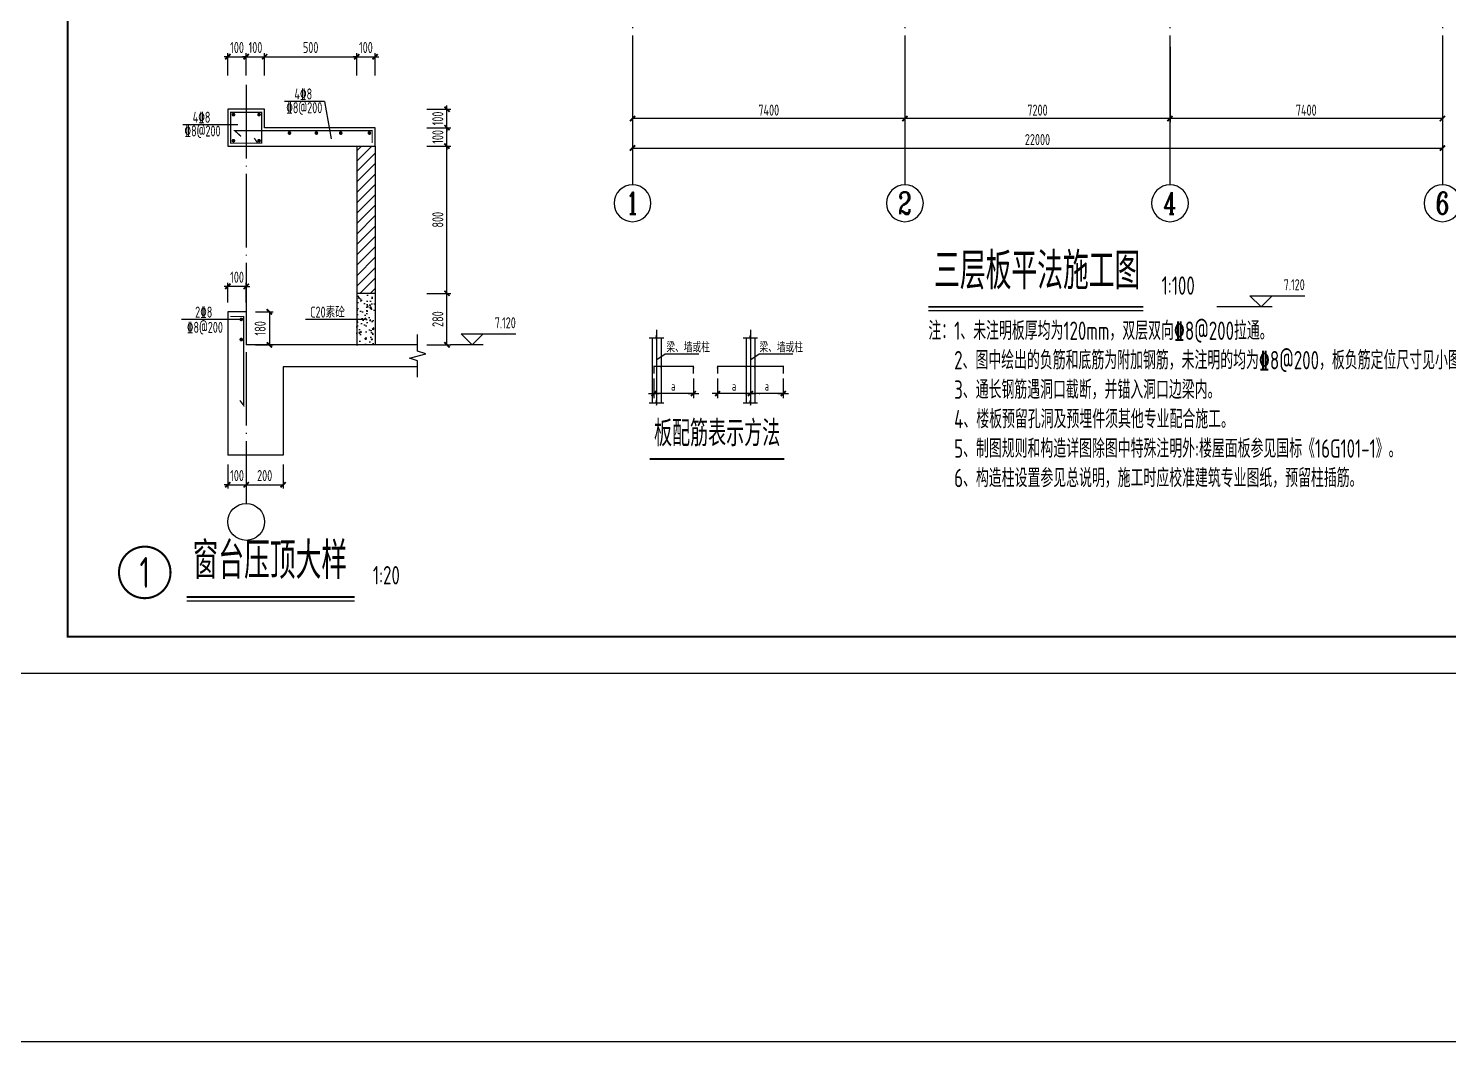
# Model space of a CAD drawing. Extents: x 9732137 to 18866768, y -962146 to 246094.
# Drawn here: x 9778489 to 9817066, y -371251 to -343185 of the extents above; entities that cross this region are included whole.
import ezdxf
from ezdxf.enums import TextEntityAlignment as Align

# ---------------------------------------------------------------- set-up
doc = ezdxf.new("R2010")
doc.units = 0
doc.header["$LTSCALE"] = 1000
doc.linetypes.add('DOTE', pattern=[2.42, 2, -0.2, 0.02, -0.2])
doc.layers.get('0').update_dxf_attribs({"linetype": 'CONTINUOUS'})
doc.layers.get('Defpoints').update_dxf_attribs({"linetype": 'CONTINUOUS'})
for name, color, linetype in [('AXIS', 1, 'DOTE'), ('AXIS_DIM', 3, 'CONTINUOUS'), ('AXIS_NUM', 7, 'CONTINUOUS'), ('BORDER', 7, 'CONTINUOUS'), ('DIM', 3, 'CONTINUOUS'), ('DIM_IDEN', 116, 'CONTINUOUS'), ('HATCH', 254, 'CONTINUOUS'), ('NUM', 7, 'CONTINUOUS'), ('TEXT', 7, 'CONTINUOUS'), ('THIN', 7, 'CONTINUOUS')]:
    doc.layers.add(name, color=color, linetype=linetype)
doc.layers.add('rein', color=6, linetype='ByLayer', lineweight=18)
doc.styles.add('TSSD_Axis', font='Complex.shx', dxfattribs={"width": 0.7, "bigfont": 'hztxt.shx'})
doc.styles.add('TSSD_Dimension', font='Tssdeng.shx', dxfattribs={"width": 0.7, "bigfont": 'hztxt.shx'})
doc.styles.add('TSSD_Label', font='Tssdeng.shx', dxfattribs={"width": 0.7, "bigfont": 'hztxt.shx'})
doc.styles.add('TSSD_Norm', font='Tssdeng.shx', dxfattribs={"width": 0.7, "bigfont": 'hztxt.shx'})
doc.styles.add('TSSD_Num', font='Tssdeng.shx', dxfattribs={"width": 0.7, "bigfont": 'hztxt.shx'})
doc.styles.add('TSSD_Rein', font='Tssdeng.shx', dxfattribs={"width": 0.7, "bigfont": 'hztxt.shx'})
doc.dimstyles.new('TSSD_100_100$0', dxfattribs={"dimtxt": 300, "dimasz": 100, "dimexe": 100, "dimexo": 250, "dimgap": 80, "dimtad": 1, "dimdec": 0, "dimzin": 0, "dimdsep": 46, "dimtxsty": 'TSSD_Dimension', "dimblk1": 'ARCHTICK', "dimblk2": 'ARCHTICK', "dimsah": 1, "dimcen": 0, "dimclrd": 3, "dimclre": 256, "dimclrt": 7, "dimadec": 1, "dimazin": 0, "dimtfac": 1, "dimtdec": 0, "dimtix": 1, "dimtmove": 2, "dimatfit": 3, "dimldrblk": 'ARCHTICK', "dimfxl": 1, "dimtolj": 1, "dimtzin": 0, "dimarcsym": 0})
doc.dimstyles.new('TSSD_20_100', dxfattribs={"dimtxt": 300, "dimasz": 100, "dimexe": 100, "dimexo": 250, "dimgap": 100, "dimtad": 1, "dimdec": 0, "dimlfac": 0.2, "dimzin": 0, "dimdsep": 46, "dimtxsty": 'TSSD_Dimension', "dimblk": 'ARCHTICK', "dimcen": 0, "dimclrt": 7, "dimadec": 0, "dimazin": 0, "dimtfac": 1, "dimtdec": 0, "dimtix": 1, "dimtmove": 2, "dimatfit": 3, "dimldrblk": 'ARCHTICK', "dimfxl": 1, "dimtolj": 1, "dimtzin": 0, "dimarcsym": 0})

# ---------------------------------------------------------------- blocks, each defined once
blk = doc.blocks.new('ts_axno')
at = {"color": 0, "linetype": 'ByBlock', "lineweight": -2}
blk.add_circle((0, 0), 0.5, dxfattribs=at)
at = {"color": 0, "linetype": 'ByBlock', "lineweight": -2, "style": 'TSSD_Axis', "width": 0.7}
blk.add_attdef('A', text='', height=0.6, dxfattribs=at).set_placement((0, 0), align=Align.MIDDLE_CENTER)
blk = doc.blocks.new('_ArchTick')
at = {"color": 0, "linetype": 'ByBlock', "const_width": 0.5}
blk.add_lwpolyline([(-0.71, -0.71), (0.71, 0.71)], dxfattribs=at)
blk = doc.blocks.new('*D72')
at = {"layer": 'AXIS_DIM', "lineweight": -2}
for p, q in [((9809499, -343685), (9809499, -345735)), ((9816899, -343685), (9816899, -345735))]:
    blk.add_line(p, q, dxfattribs=at)
at = {"layer": 'AXIS_DIM', "color": 3, "lineweight": -2}
blk.add_line((9816899, -345635), (9809499, -345635), dxfattribs=at)
at = {"layer": 'Defpoints', "color": 0}
for p in [(9809499, -343435), (9816899, -343435), (9809499, -345635)]:
    blk.add_point(p, dxfattribs=at)
at = {"layer": 'AXIS_DIM', "color": 3, "lineweight": -2, "xscale": 100, "yscale": 100, "zscale": 100, "rotation": 180}
blk.add_blockref('_ArchTick', (9809499, -345635), dxfattribs=at)
at = {"layer": 'AXIS_DIM', "color": 3, "lineweight": -2, "xscale": 100, "yscale": 100, "zscale": 100}
blk.add_blockref('_ArchTick', (9816899, -345635), dxfattribs=at)
at = {"layer": 'AXIS_DIM', "color": 7, "insert": (9813199, -345405), "char_height": 300, "attachment_point": 5, "style": 'TSSD_Dimension'}
blk.add_mtext('\\A1;7400', dxfattribs=at)
blk = doc.blocks.new('*D73')
at = {"layer": 'AXIS_DIM', "lineweight": -2}
for p, q in [((9802299, -343685), (9802299, -345735)), ((9809499, -343685), (9809499, -345735))]:
    blk.add_line(p, q, dxfattribs=at)
at = {"layer": 'AXIS_DIM', "color": 3, "lineweight": -2}
blk.add_line((9809499, -345635), (9802299, -345635), dxfattribs=at)
at = {"layer": 'Defpoints', "color": 0}
for p in [(9802299, -343435), (9809499, -343435), (9802299, -345635)]:
    blk.add_point(p, dxfattribs=at)
at = {"layer": 'AXIS_DIM', "color": 3, "lineweight": -2, "xscale": 100, "yscale": 100, "zscale": 100, "rotation": 180}
blk.add_blockref('_ArchTick', (9802299, -345635), dxfattribs=at)
at = {"layer": 'AXIS_DIM', "color": 3, "lineweight": -2, "xscale": 100, "yscale": 100, "zscale": 100}
blk.add_blockref('_ArchTick', (9809499, -345635), dxfattribs=at)
at = {"layer": 'AXIS_DIM', "color": 7, "insert": (9805899, -345405), "char_height": 300, "attachment_point": 5, "style": 'TSSD_Dimension'}
blk.add_mtext('\\A1;7200', dxfattribs=at)
blk = doc.blocks.new('*D74')
at = {"layer": 'AXIS_DIM', "lineweight": -2}
for p, q in [((9794899, -343685), (9794899, -345735)), ((9802299, -343685), (9802299, -345735))]:
    blk.add_line(p, q, dxfattribs=at)
at = {"layer": 'AXIS_DIM', "color": 3, "lineweight": -2}
blk.add_line((9802299, -345635), (9794899, -345635), dxfattribs=at)
at = {"layer": 'Defpoints', "color": 0}
for p in [(9794899, -343435), (9802299, -343435), (9794899, -345635)]:
    blk.add_point(p, dxfattribs=at)
at = {"layer": 'AXIS_DIM', "color": 3, "lineweight": -2, "xscale": 100, "yscale": 100, "zscale": 100, "rotation": 180}
blk.add_blockref('_ArchTick', (9794899, -345635), dxfattribs=at)
at = {"layer": 'AXIS_DIM', "color": 3, "lineweight": -2, "xscale": 100, "yscale": 100, "zscale": 100}
blk.add_blockref('_ArchTick', (9802299, -345635), dxfattribs=at)
at = {"layer": 'AXIS_DIM', "color": 7, "insert": (9798599, -345405), "char_height": 300, "attachment_point": 5, "style": 'TSSD_Dimension'}
blk.add_mtext('\\A1;7400', dxfattribs=at)
blk = doc.blocks.new('*D75')
at = {"layer": 'AXIS_DIM', "lineweight": -2}
for p, q in [((9794899, -343685), (9794899, -346535)), ((9816899, -343685), (9816899, -346535))]:
    blk.add_line(p, q, dxfattribs=at)
at = {"layer": 'AXIS_DIM', "color": 3, "lineweight": -2}
blk.add_line((9794899, -346435), (9816899, -346435), dxfattribs=at)
at = {"layer": 'Defpoints', "color": 0}
for p in [(9794899, -343435), (9816899, -343435), (9816899, -346435)]:
    blk.add_point(p, dxfattribs=at)
at = {"layer": 'AXIS_DIM', "color": 3, "lineweight": -2, "xscale": 100, "yscale": 100, "zscale": 100, "rotation": 180}
blk.add_blockref('_ArchTick', (9794899, -346435), dxfattribs=at)
at = {"layer": 'AXIS_DIM', "color": 3, "lineweight": -2, "xscale": 100, "yscale": 100, "zscale": 100}
blk.add_blockref('_ArchTick', (9816899, -346435), dxfattribs=at)
at = {"layer": 'AXIS_DIM', "color": 7, "insert": (9805899, -346205), "char_height": 300, "attachment_point": 5, "style": 'TSSD_Dimension'}
blk.add_mtext('\\A1;22000', dxfattribs=at)
blk = doc.blocks.new('_DIMX')
blk.add_line((-150, 0), (150, 0))
at = {"const_width": 50}
blk.add_lwpolyline([(-70, -70), (70, 70)], dxfattribs=at)
blk = doc.blocks.new('ts_idx1')
at = {"color": 0, "linetype": 'ByBlock', "lineweight": -2, "const_width": 0.04}
blk.add_lwpolyline([(-0.5, 0, 1), (0.5, 0, 1)], format="xyb", close=True, dxfattribs=at)
at = {"color": 0, "linetype": 'ByBlock', "lineweight": -2, "style": 'TSSD_Num', "width": 0.7}
blk.add_attdef('A', text='', height=0.6, dxfattribs=at).set_placement((0, 0), align=Align.MIDDLE_CENTER)
blk = doc.blocks.new('*D546')
at = {"layer": 'Defpoints', "color": 0}
for p in [(9789061, -350382), (9789859, -350382), (9789061, -351782)]:
    blk.add_point(p, dxfattribs=at)
at = {"layer": 'DIM', "color": 0, "lineweight": -2}
for p, q in [((9789311, -350382), (9789959, -350382)), ((9789859, -351782), (9789859, -350382)), ((9789311, -351782), (9789959, -351782))]:
    blk.add_line(p, q, dxfattribs=at)
at = {"layer": 'DIM', "color": 0, "lineweight": -2, "xscale": 100, "yscale": 100, "zscale": 100}
for p, rotation in [((9789859, -350382), 90), ((9789859, -351782), 270)]:
    blk.add_blockref('_ArchTick', p, dxfattribs=dict(at, rotation=rotation))
at = {"layer": 'DIM', "color": 7, "insert": (9789609, -351082), "char_height": 300, "attachment_point": 5, "rotation": 90, "style": 'TSSD_Dimension'}
blk.add_mtext('\\A1;280', dxfattribs=at)
blk = doc.blocks.new('*D536')
at = {"layer": 'Defpoints', "color": 0}
for p in [(9789061, -346382), (9789859, -346382), (9789061, -350382)]:
    blk.add_point(p, dxfattribs=at)
at = {"layer": 'DIM', "color": 0, "lineweight": -2}
for p, q in [((9789311, -346382), (9789959, -346382)), ((9789859, -350382), (9789859, -346382)), ((9789311, -350382), (9789959, -350382))]:
    blk.add_line(p, q, dxfattribs=at)
at = {"layer": 'DIM', "color": 0, "lineweight": -2, "xscale": 100, "yscale": 100, "zscale": 100}
for p, rotation in [((9789859, -346382), 90), ((9789859, -350382), 270)]:
    blk.add_blockref('_ArchTick', p, dxfattribs=dict(at, rotation=rotation))
at = {"layer": 'DIM', "color": 7, "insert": (9789609, -348382), "char_height": 300, "attachment_point": 5, "rotation": 90, "style": 'TSSD_Dimension'}
blk.add_mtext('\\A1;800', dxfattribs=at)
blk = doc.blocks.new('*D537')
at = {"layer": 'Defpoints', "color": 0}
for p in [(9789061, -345882), (9789859, -345882), (9789061, -346382)]:
    blk.add_point(p, dxfattribs=at)
at = {"layer": 'DIM', "color": 0, "lineweight": -2}
for p, q in [((9789311, -345882), (9789959, -345882)), ((9789859, -345882), (9789859, -345782)), ((9789859, -346382), (9789859, -345882)), ((9789311, -346382), (9789959, -346382)), ((9789859, -346382), (9789859, -346482))]:
    blk.add_line(p, q, dxfattribs=at)
at = {"layer": 'DIM', "color": 0, "lineweight": -2, "xscale": 100, "yscale": 100, "zscale": 100}
for p, rotation in [((9789859, -345882), 270), ((9789859, -346382), 90)]:
    blk.add_blockref('_ArchTick', p, dxfattribs=dict(at, rotation=rotation))
at = {"layer": 'DIM', "color": 7, "insert": (9789609, -346132), "char_height": 300, "attachment_point": 5, "rotation": 90, "style": 'TSSD_Dimension'}
blk.add_mtext('\\A1;100', dxfattribs=at)
blk = doc.blocks.new('*D538')
at = {"layer": 'Defpoints', "color": 0}
for p in [(9789061, -345382), (9789859, -345382), (9789061, -345882)]:
    blk.add_point(p, dxfattribs=at)
at = {"layer": 'DIM', "color": 0, "lineweight": -2}
for p, q in [((9789311, -345382), (9789959, -345382)), ((9789859, -345382), (9789859, -345282)), ((9789859, -345882), (9789859, -345382)), ((9789311, -345882), (9789959, -345882)), ((9789859, -345882), (9789859, -345982))]:
    blk.add_line(p, q, dxfattribs=at)
at = {"layer": 'DIM', "color": 0, "lineweight": -2, "xscale": 100, "yscale": 100, "zscale": 100}
for p, rotation in [((9789859, -345382), 270), ((9789859, -345882), 90)]:
    blk.add_blockref('_ArchTick', p, dxfattribs=dict(at, rotation=rotation))
at = {"layer": 'DIM', "color": 7, "insert": (9789609, -345632), "char_height": 300, "attachment_point": 5, "rotation": 90, "style": 'TSSD_Dimension'}
blk.add_mtext('\\A1;100', dxfattribs=at)
blk = doc.blocks.new('*D539')
at = {"layer": 'Defpoints', "color": 0}
for p in [(9784406, -350882), (9784406, -351782), (9785034, -351782)]:
    blk.add_point(p, dxfattribs=at)
at = {"layer": 'DIM', "color": 0, "lineweight": -2}
for p, q in [((9784656, -350882), (9785134, -350882)), ((9785034, -350882), (9785034, -351782)), ((9784656, -351782), (9785134, -351782))]:
    blk.add_line(p, q, dxfattribs=at)
at = {"layer": 'DIM', "color": 0, "lineweight": -2, "xscale": 100, "yscale": 100, "zscale": 100}
for p, rotation in [((9785034, -350882), 90), ((9785034, -351782), 270)]:
    blk.add_blockref('_ArchTick', p, dxfattribs=dict(at, rotation=rotation))
at = {"layer": 'DIM', "color": 7, "insert": (9784784, -351332), "char_height": 300, "attachment_point": 5, "rotation": 90, "style": 'TSSD_Dimension'}
blk.add_mtext('\\A1;180', dxfattribs=at)
blk = doc.blocks.new('*D540')
at = {"layer": 'Defpoints', "color": 0}
for p in [(9783906, -350193), (9783906, -350882), (9784406, -350882)]:
    blk.add_point(p, dxfattribs=at)
at = {"layer": 'DIM', "color": 0, "lineweight": -2}
for p, q in [((9783906, -350193), (9783806, -350193)), ((9783906, -350632), (9783906, -350093)), ((9784406, -350193), (9783906, -350193)), ((9784406, -350632), (9784406, -350093)), ((9784406, -350193), (9784506, -350193))]:
    blk.add_line(p, q, dxfattribs=at)
at = {"layer": 'DIM', "color": 0, "lineweight": -2, "xscale": 100, "yscale": 100, "zscale": 100}
blk.add_blockref('_ArchTick', (9783906, -350193), dxfattribs=at)
at = {"layer": 'DIM', "color": 0, "lineweight": -2, "xscale": 100, "yscale": 100, "zscale": 100, "rotation": 180}
blk.add_blockref('_ArchTick', (9784406, -350193), dxfattribs=at)
at = {"layer": 'DIM', "color": 7, "insert": (9784156, -349943), "char_height": 300, "attachment_point": 5, "style": 'TSSD_Dimension'}
blk.add_mtext('\\A1;100', dxfattribs=at)
blk = doc.blocks.new('*D541')
at = {"layer": 'Defpoints', "color": 0}
for p in [(9783906, -354782), (9784406, -354782), (9784406, -355582)]:
    blk.add_point(p, dxfattribs=at)
at = {"layer": 'DIM', "color": 0, "lineweight": -2}
for p, q in [((9783906, -355032), (9783906, -355682)), ((9784406, -355032), (9784406, -355682)), ((9783906, -355582), (9783806, -355582)), ((9783906, -355582), (9784406, -355582)), ((9784406, -355582), (9784506, -355582))]:
    blk.add_line(p, q, dxfattribs=at)
at = {"layer": 'DIM', "color": 0, "lineweight": -2, "xscale": 100, "yscale": 100, "zscale": 100}
blk.add_blockref('_ArchTick', (9783906, -355582), dxfattribs=at)
at = {"layer": 'DIM', "color": 0, "lineweight": -2, "xscale": 100, "yscale": 100, "zscale": 100, "rotation": 180}
blk.add_blockref('_ArchTick', (9784406, -355582), dxfattribs=at)
at = {"layer": 'DIM', "color": 7, "insert": (9784156, -355332), "char_height": 300, "attachment_point": 5, "style": 'TSSD_Dimension'}
blk.add_mtext('\\A1;100', dxfattribs=at)
blk = doc.blocks.new('*D542')
at = {"layer": 'Defpoints', "color": 0}
for p in [(9784406, -354782), (9785406, -354782), (9785406, -355582)]:
    blk.add_point(p, dxfattribs=at)
at = {"layer": 'DIM', "color": 0, "lineweight": -2}
for p, q in [((9784406, -355032), (9784406, -355682)), ((9785406, -355032), (9785406, -355682)), ((9784406, -355582), (9785406, -355582))]:
    blk.add_line(p, q, dxfattribs=at)
at = {"layer": 'DIM', "color": 0, "lineweight": -2, "xscale": 100, "yscale": 100, "zscale": 100, "rotation": 180}
blk.add_blockref('_ArchTick', (9784406, -355582), dxfattribs=at)
at = {"layer": 'DIM', "color": 0, "lineweight": -2, "xscale": 100, "yscale": 100, "zscale": 100}
blk.add_blockref('_ArchTick', (9785406, -355582), dxfattribs=at)
at = {"layer": 'DIM', "color": 7, "insert": (9784906, -355332), "char_height": 300, "attachment_point": 5, "style": 'TSSD_Dimension'}
blk.add_mtext('\\A1;200', dxfattribs=at)
blk = doc.blocks.new('*D543')
at = {"layer": 'Defpoints', "color": 0}
for p in [(9784406, -343954), (9783906, -344716), (9784406, -344716)]:
    blk.add_point(p, dxfattribs=at)
at = {"layer": 'DIM', "color": 0, "lineweight": -2}
for p, q in [((9783906, -343954), (9783806, -343954)), ((9783906, -344466), (9783906, -343854)), ((9783906, -343954), (9784406, -343954)), ((9784406, -344466), (9784406, -343854)), ((9784406, -343954), (9784506, -343954))]:
    blk.add_line(p, q, dxfattribs=at)
at = {"layer": 'DIM', "color": 0, "lineweight": -2, "xscale": 100, "yscale": 100, "zscale": 100}
blk.add_blockref('_ArchTick', (9783906, -343954), dxfattribs=at)
at = {"layer": 'DIM', "color": 0, "lineweight": -2, "xscale": 100, "yscale": 100, "zscale": 100, "rotation": 180}
blk.add_blockref('_ArchTick', (9784406, -343954), dxfattribs=at)
at = {"layer": 'DIM', "color": 7, "insert": (9784156, -343704), "char_height": 300, "attachment_point": 5, "style": 'TSSD_Dimension'}
blk.add_mtext('\\A1;100', dxfattribs=at)
blk = doc.blocks.new('*D544')
at = {"layer": 'Defpoints', "color": 0}
for p in [(9784906, -343954), (9784406, -344716), (9784906, -344716)]:
    blk.add_point(p, dxfattribs=at)
at = {"layer": 'DIM', "color": 0, "lineweight": -2}
for p, q in [((9784406, -343954), (9784306, -343954)), ((9784406, -344466), (9784406, -343854)), ((9784406, -343954), (9784906, -343954)), ((9784906, -344466), (9784906, -343854)), ((9784906, -343954), (9785006, -343954))]:
    blk.add_line(p, q, dxfattribs=at)
at = {"layer": 'DIM', "color": 0, "lineweight": -2, "xscale": 100, "yscale": 100, "zscale": 100}
blk.add_blockref('_ArchTick', (9784406, -343954), dxfattribs=at)
at = {"layer": 'DIM', "color": 0, "lineweight": -2, "xscale": 100, "yscale": 100, "zscale": 100, "rotation": 180}
blk.add_blockref('_ArchTick', (9784906, -343954), dxfattribs=at)
at = {"layer": 'DIM', "color": 7, "insert": (9784656, -343704), "char_height": 300, "attachment_point": 5, "style": 'TSSD_Dimension'}
blk.add_mtext('\\A1;100', dxfattribs=at)
blk = doc.blocks.new('*D545')
at = {"layer": 'Defpoints', "color": 0}
for p in [(9787406, -343954), (9784906, -344716), (9787406, -344716)]:
    blk.add_point(p, dxfattribs=at)
at = {"layer": 'DIM', "color": 0, "lineweight": -2}
for p, q in [((9784906, -344466), (9784906, -343854)), ((9784906, -343954), (9787406, -343954)), ((9787406, -344466), (9787406, -343854))]:
    blk.add_line(p, q, dxfattribs=at)
at = {"layer": 'DIM', "color": 0, "lineweight": -2, "xscale": 100, "yscale": 100, "zscale": 100, "rotation": 180}
blk.add_blockref('_ArchTick', (9784906, -343954), dxfattribs=at)
at = {"layer": 'DIM', "color": 0, "lineweight": -2, "xscale": 100, "yscale": 100, "zscale": 100}
blk.add_blockref('_ArchTick', (9787406, -343954), dxfattribs=at)
at = {"layer": 'DIM', "color": 7, "insert": (9786156, -343704), "char_height": 300, "attachment_point": 5, "style": 'TSSD_Dimension'}
blk.add_mtext('\\A1;500', dxfattribs=at)
blk = doc.blocks.new('*D547')
at = {"layer": 'Defpoints', "color": 0}
for p in [(9787906, -343954), (9787406, -344716), (9787906, -344716)]:
    blk.add_point(p, dxfattribs=at)
at = {"layer": 'DIM', "color": 0, "lineweight": -2}
for p, q in [((9787406, -343954), (9787306, -343954)), ((9787406, -344466), (9787406, -343854)), ((9787406, -343954), (9787906, -343954)), ((9787906, -344466), (9787906, -343854)), ((9787906, -343954), (9788006, -343954))]:
    blk.add_line(p, q, dxfattribs=at)
at = {"layer": 'DIM', "color": 0, "lineweight": -2, "xscale": 100, "yscale": 100, "zscale": 100}
blk.add_blockref('_ArchTick', (9787406, -343954), dxfattribs=at)
at = {"layer": 'DIM', "color": 0, "lineweight": -2, "xscale": 100, "yscale": 100, "zscale": 100, "rotation": 180}
blk.add_blockref('_ArchTick', (9787906, -343954), dxfattribs=at)
at = {"layer": 'DIM', "color": 7, "insert": (9787656, -343704), "char_height": 300, "attachment_point": 5, "style": 'TSSD_Dimension'}
blk.add_mtext('\\A1;100', dxfattribs=at)

msp = doc.modelspace()

# ---------------------------------------------------------------- hatches: boundary and pattern name
at = {"layer": 'HATCH'}
h = msp.add_hatch(dxfattribs=at)
h.set_pattern_fill('METAL', color=256, scale=50, style=0)
h.set_pattern_definition([(45, (-208311.43, -14224.9), (-141.4213562, 141.4213562), [])])
h.paths.add_polyline_path([(9787906.3, -346381.9), (9787406.3, -346381.9), (9787406.3, -350381.9), (9787906.3, -350381.9)])
h = msp.add_hatch(dxfattribs=at)
h.set_pattern_fill('CONCRETE', color=256, scale=50, style=0)
h.set_pattern_definition([(50, (-208311.43, -14224.9), (358.630091, -31.3760675), [37.5, -412.5]), (355, (-208311.43, -14224.9), (-69.375667, 376.096067), [30, -330]), (100.4514, (-208281.54, -14227.5), (289.254691, 344.719771), [31.870095, -350.571056]), (46.1842, (-208311.43, -14124.9), (533.620524, -82.759507), [56.25, -618.75]), (96.6356, (-208266.96, -14131.8), (467.331353, 487.058935), [47.805144, -525.8565]), (351.1842, (-208311.4, -14124.9), (467.330973, 487.0593), [45, -495]), (21, (-208261.43, -14149.9), (298.453526, -201.309445), [37.5, -412.5]), (326, (-208261.43, -14149.9), (121.657666, 362.575023), [30, -330]), (71.4514, (-208236.56, -14166.67), (420.111314, 161.265248), [31.870095, -350.571056]), (37.5, (-208311.43, -14224.89), (6.0799277, 166.4469269), [0, -326, 0, -335, 0, -331.25]), (7.5, (-208311.43, -14224.9), (131.5347687, 197.205856), [0, -191, 0, -318.5, 0, -126.25]), (327.5, (-208422.93, -14224.89), (266.911218, -11.2774359), [0, -125, 0, -390, 0, -517.5]), (317.5, (-208472.93, -14224.9), (291.5930847, 50.052491), [0, -162.5, 0, -259, 0, -367.5])])
h.paths.add_polyline_path([(9787906.3, -350381.9), (9787406.3, -350381.9), (9787406.3, -351781.9), (9787906.3, -351781.9)])

# ---------------------------------------------------------------- linework, layer by layer
for p, q in [((9787406.3, -346381.9, 0), (9787406.3, -351781.9, 0)), ((9787906.3, -346381.9, 0), (9787906.3, -351781.9, 0)), ((9787906.3, -350381.9, 0), (9787406.3, -350381.9, 0)), ((9783906.3, -350881.9, 0), (9783906.3, -354781.9, 0)), ((9784406.3, -350881.9, 0), (9783906.3, -350881.9, 0)), ((9784406.3, -350881.9, 0), (9784406.3, -351781.9, 0)), ((9789061, -351781.9, 0), (9784406.3, -351781.9, 0)), ((9795351.9, -351587, 0), (9795539.4, -351587, 0)), ((9795433.2, -351587, 0), (9795433.2, -353358.6, 0)), ((9795539.4, -351587, 0), (9795554.3, -351514.9, 0)), ((9795554.3, -351514.9, 0), (9795554.3, -351646.4, 0)), ((9795554.3, -351646.4, 0), (9795569.2, -351587, 0)), ((9795569.2, -351587, 0), (9795746.7, -351587, 0)), ((9795674.4, -351587, 0), (9795674.4, -353358.6, 0)), ((9797900.3, -351587, 0), (9798087.9, -351587, 0)), ((9797981.6, -351587, 0), (9797981.6, -353358.6, 0)), ((9798087.9, -351587, 0), (9798102.7, -351514.9, 0)), ((9798102.7, -351514.9, 0), (9798102.7, -351646.4, 0)), ((9798102.7, -351646.4, 0), (9798117.6, -351587, 0)), ((9798117.6, -351587, 0), (9798295.1, -351587, 0)), ((9798222.9, -351587, 0), (9798222.9, -353358.6, 0)), ((9795561.3, -352177.4, 0), (9795786.7, -352022.7, 0)), ((9795786.7, -352022.7, 0), (9796697.6, -352022.7, 0)), ((9798109.8, -352177.4, 0), (9798335.2, -352022.7, 0)), ((9798335.2, -352022.7, 0), (9799252.5, -352022.7, 0)), ((9789061, -352381.9, 0), (9785406.3, -352381.9, 0)), ((9785406.3, -352381.9, 0), (9785406.3, -354781.9, 0)), ((9795351.9, -353358.6, 0), (9795539.4, -353358.6, 0)), ((9795539.4, -353358.6, 0), (9795554.3, -353286.6, 0)), ((9795554.3, -353286.6, 0), (9795554.3, -353418.1, 0)), ((9795554.3, -353418.1, 0), (9795569.2, -353358.6, 0)), ((9795569.2, -353358.6, 0), (9795746.7, -353358.6, 0)), ((9797900.3, -353358.6, 0), (9798087.9, -353358.6, 0)), ((9798087.9, -353358.6, 0), (9798102.7, -353286.6, 0)), ((9798102.7, -353286.6, 0), (9798102.7, -353418.1, 0)), ((9798102.7, -353418.1, 0), (9798117.6, -353358.6, 0)), ((9798117.6, -353358.6, 0), (9798295.1, -353358.6, 0)), ((9785406.3, -354781.9, 0), (9783906.3, -354781.9, 0))]:
    msp.add_line(p, q)
at = {"color": 0, "linetype": 'ByBlock'}
for p, q in [((9795480.6, -352692, 0), (9795480.6, -353233.8, 0)), ((9796553.1, -352692, 0), (9796553.1, -353233.8, 0)), ((9797209.6, -352692, 0), (9797209.6, -353233.8, 0)), ((9797981.6, -352692, 0), (9797981.6, -353233.8, 0)), ((9798222.9, -352692, 0), (9798222.9, -353233.8, 0)), ((9798993.9, -352692, 0), (9798993.9, -353233.8, 0)), ((9796552.1, -353104.8, 0), (9795457.5, -353104.8, 0)), ((9798102.3, -353104.8, 0), (9797210.6, -353104.8, 0)), ((9798993.9, -353104.8, 0), (9798102.3, -353104.8, 0))]:
    msp.add_line(p, q, dxfattribs=at)
at = {"elevation": 0}
msp.add_lwpolyline([(9783906.3, -346381.9), (9787906.3, -346381.9), (9787906.3, -345881.9), (9784906.3, -345881.9), (9784906.3, -345381.9), (9783906.3, -345381.9), (9783906.3, -346381.9)], dxfattribs=at)
at = {"color": 1, "const_width": 40, "elevation": 0}
for points in [[(9795480.6, -352564.6), (9795480.6, -352365.5), (9796553.1, -352365.5), (9796553.1, -352564.6)], [(9797209.6, -352564.6), (9797209.6, -352365.5), (9798994.9, -352365.5), (9798994.9, -352564.6)]]:
    msp.add_lwpolyline(points, dxfattribs=at)
at = {"color": 0, "linetype": 'ByBlock'}
for p in [(9795674.4, -352402.5, 0), (9796553.1, -352402.5, 0), (9797209.6, -352402.5, 0), (9797981.6, -352402.5, 0), (9798222.9, -352402.5, 0), (9795507.4, -353104.8, 0), (9797209.6, -353104.8, 0), (9798102.3, -353104.8, 0), (9798343.5, -353104.8, 0)]:
    msp.add_point(p, dxfattribs=at)
at = {"layer": 'AXIS'}
for p, q in [((9794898.5, -326435.1, 0), (9794898.5, -343435.1, 0)), ((9802298.5, -326435.1, 0), (9802298.5, -343435.1, 0)), ((9809498.5, -326435.1, 0), (9809498.5, -343435.1, 0)), ((9816898.5, -326435.1, 0), (9816898.5, -343435.1, 0))]:
    msp.add_line(p, q, dxfattribs=at)
at = {"layer": 'AXIS', "linetype": 'DOTE'}
msp.add_line((9784406.3, -344715.5, 0), (9784406.3, -356091.5, 0), dxfattribs=at)
at = {"layer": 'AXIS', "color": 1, "linetype": 'DOTE'}
for p, q in [((9795553.8, -351370.2, 0), (9795553.8, -353536.5, 0)), ((9798102.3, -351370.2, 0), (9798102.3, -353536.5, 0))]:
    msp.add_line(p, q, dxfattribs=at)
at = {"layer": 'AXIS_NUM'}
for p, q in [((9794898.5, -343435.1, 0), (9794898.5, -347435.1, 0)), ((9802298.5, -343435.1, 0), (9802298.5, -347435.1, 0)), ((9809498.5, -343435.1, 0), (9809498.5, -347435.1, 0)), ((9816898.5, -343435.1, 0), (9816898.5, -347435.1, 0))]:
    msp.add_line(p, q, dxfattribs=at)
at = {"layer": 'BORDER'}
for points in [[(9777056.8, -360706.3), (9777056.8, -318706.3), (9836456.8, -318706.3), (9836456.8, -360706.3)], [(9777056.8, -412706.3), (9777056.8, -370706.3), (9836456.8, -370706.3), (9836456.8, -412706.3)]]:
    msp.add_lwpolyline(points, close=True, dxfattribs=at)
at = {"layer": 'BORDER', "const_width": 50}
msp.add_lwpolyline([(9779556.8, -359706.3), (9779556.8, -319706.3), (9835456.8, -319706.3), (9835456.8, -359706.3)], close=True, dxfattribs=at)
at = {"layer": 'NUM'}
for p, q in [((9811971.2, -350747.5, 0), (9811671.2, -350447.5, 0)), ((9811671.2, -350447.5, 0), (9812271.2, -350447.5, 0)), ((9811971.2, -350747.5, 0), (9812271.2, -350447.5, 0)), ((9812271.2, -350447.5, 0), (9813159.6, -350447.5, 0)), ((9812271.2, -350747.5, 0), (9810771.2, -350747.5, 0)), ((9790840, -351781.9, 0), (9789958.8, -351781.9, 0)), ((9790240, -351481.9, 0), (9790840, -351481.9, 0)), ((9790540, -351781.9, 0), (9790240, -351481.9, 0)), ((9790540, -351781.9, 0), (9790840, -351481.9, 0)), ((9790840, -351481.9, 0), (9791728.5, -351481.9, 0))]:
    msp.add_line(p, q, dxfattribs=at)
at = {"layer": 'NUM', "const_width": 50}
for points, elevation in [([(9802935.4, -350747.5), (9808771.2, -350747.5)], 0), ([(9795365.3, -354880.4), (9799021.3, -354880.4)], 0), ([(9782791, -358631.4), (9787346.8, -358631.4)], 1.6)]:
    msp.add_lwpolyline(points, dxfattribs=dict(at, elevation=elevation))
at = {"layer": 'NUM'}
for points, elevation in [([(9802935.4, -350847.5), (9808771.2, -350847.5)], 0), ([(9782791, -358731.4), (9787346.8, -358731.4)], 1.6)]:
    msp.add_lwpolyline(points, dxfattribs=dict(at, elevation=elevation))
at = {"layer": 'rein', "const_width": 35, "elevation": 0}
msp.add_lwpolyline([(9783986.3, -346301.9), (9784826.3, -346301.9), (9784826.3, -345961.9), (9784826.3, -345961.9), (9784826.3, -345461.9), (9783986.3, -345461.9)], close=True, dxfattribs=at)
at = {"layer": 'rein', "const_width": 50, "elevation": 0}
for points in [[(9784034, -345527.6, 1), (9784084, -345527.6, 1)], [(9784778.6, -345527.6, -1), (9784728.6, -345527.6, -1)], [(9785554.8, -346027.6, 1), (9785604.8, -346027.6, 1)], [(9786286.2, -346027.6, 1), (9786336.2, -346027.6, 1)], [(9786947.8, -346027.6, 1), (9786997.8, -346027.6, 1)], [(9787726.3, -346027.6, 1), (9787776.3, -346027.6, 1)], [(9784034, -346236.2, -1), (9784084, -346236.2, -1)], [(9784778.6, -346236.2, 1), (9784728.6, -346236.2, 1)], [(9784246.1, -351089.4, 1), (9784296.1, -351089.4, 1)], [(9784246.1, -351637.2, 1), (9784296.1, -351637.2, 1)]]:
    msp.add_lwpolyline(points, format="xyb", close=True, dxfattribs=at)
at = {"layer": 'rein', "elevation": 0}
for points, const_width in [([(9784268.2, -346120.8), (9784092, -345961.9), (9787826.3, -345961.9), (9787826.3, -346301.9)], 35), ([(9784716.7, -346301.9), (9784626.2, -346165.5)], 35), ([(9783971.4, -351010.9), (9783971.4, -351010.9), (9784336.4, -351010.9), (9784336.4, -353426.2), (9784336.4, -353426.2), (9784230.4, -353288.5)], 36)]:
    msp.add_lwpolyline(points, dxfattribs=dict(at, const_width=const_width))
at = {"layer": 'TEXT'}
for p, q in [((9784271.1, -351089.4, 0), (9782650.4, -351089.4, 0)), ((9787640, -351089.4, 0), (9786019.3, -351089.4, 0))]:
    msp.add_line(p, q, dxfattribs=at)
at = {"layer": 'THIN', "color": 7, "ltscale": 0.5}
for p, q in [((9786529.9, -345168.6, 0), (9785445.4, -345168.6, 0)), ((9786529.9, -345168.6, 0), (9786714.7, -346188.3, 0)), ((9784181.2, -345800.6, 0), (9782681.6, -345800.6, 0))]:
    msp.add_line(p, q, dxfattribs=at)
at = {"layer": 'THIN', "elevation": 0}
msp.add_lwpolyline([(9789061, -352661.9), (9789061, -352211.9), (9788841, -352141.9), (9789281, -352021.9), (9789061, -351951.9), (9789061, -351501.9)], dxfattribs=at)

# ---------------------------------------------------------------- block references
at = {"color": 0, "linetype": 'ByBlock', "xscale": 0.9649999998509884, "yscale": 0.9649999998509884, "zscale": 0.9649999999999996}
for p in [(9795480.6, -353104.8, 0), (9796553.1, -353104.8, 0), (9798102.3, -353104.8, 0), (9798994.9, -353104.8, 0)]:
    msp.add_blockref('_DIMX', p, dxfattribs=at)
at = {"color": 0, "linetype": 'ByBlock', "xscale": 0.9649999998509884, "yscale": 0.9649999998509884, "zscale": 0.9649999999999996, "rotation": 180}
msp.add_blockref('_DIMX', (9797209.6, -353104.8, 0), dxfattribs=at)
at = {"layer": 'AXIS_NUM'}
ref = msp.add_blockref('ts_axno', (9794898.5, -347935.1, 0), dxfattribs=dict(at, xscale=-1000, yscale=1000, zscale=1000, rotation=180))
ref.add_attrib('1', '1', dxfattribs={"height": 600, "style": 'TSSD_Axis', "width": 0.7}).set_placement((9794898.5, -347935.1, 0), align=Align.MIDDLE_CENTER)
ref = msp.add_blockref('ts_axno', (9802298.5, -347935.1, 0), dxfattribs=dict(at, xscale=-1000, yscale=1000, zscale=1000, rotation=180))
ref.add_attrib('2', '2', dxfattribs={"height": 600, "style": 'TSSD_Axis', "width": 0.7}).set_placement((9802298.5, -347935.1, 0), align=Align.MIDDLE_CENTER)
ref = msp.add_blockref('ts_axno', (9809498.5, -347935.1, 0), dxfattribs=dict(at, xscale=-1000, yscale=1000, zscale=1000, rotation=180))
ref.add_attrib('4', '4', dxfattribs={"height": 600, "style": 'TSSD_Axis', "width": 0.7}).set_placement((9809498.5, -347935.1, 0), align=Align.MIDDLE_CENTER)
ref = msp.add_blockref('ts_axno', (9816898.5, -347935.1, 0), dxfattribs=dict(at, xscale=-1000, yscale=1000, zscale=1000, rotation=180))
ref.add_attrib('6', '6', dxfattribs={"height": 600, "style": 'TSSD_Axis', "width": 0.7}).set_placement((9816898.5, -347935.1, 0), align=Align.MIDDLE_CENTER)
at = {"layer": 'AXIS_NUM', "xscale": 1000, "yscale": 1000, "zscale": 1000, "rotation": 359.9999999999933}
msp.add_blockref('ts_axno', (9784406.3, -356591.5, 0), dxfattribs=at)
at = {"layer": 'DIM_IDEN'}
ref = msp.add_blockref('ts_idx1', (9781649, -357963.1, 0), dxfattribs=dict(at, xscale=1399.999972000718, yscale=1399.999972000136, zscale=1399.999972000001))
ref.add_attrib('1', '1', dxfattribs={"layer": 'THIN', "height": 840, "style": 'TSSD_Num', "width": 0.7}).set_placement((9781649, -357963.1, 44574.4), align=Align.MIDDLE_CENTER)

# ---------------------------------------------------------------- texts
at = {"style": 'TSSD_Rein', "width": 0.7}
for p in [(9795818.9, -351980.2, 0), (9798346.9, -351980.2, 0)]:
    msp.add_text('梁、墙或柱', height=250, dxfattribs=at).set_placement(p)
for p in [(9796004.8, -352900.8, 0), (9797656.4, -352900.8, 0), (9798548.1, -352900.8, 0)]:
    msp.add_text('a', height=250, dxfattribs=at).set_placement(p, align=Align.MIDDLE_CENTER)
at = {"layer": 'NUM', "style": 'TSSD_Norm', "width": 0.7}
for s, height, p in [('三层板平法施工图', 1000, (9803091.3, -350571.1, 0)), ('1:100', 500, (9809271.2, -350571.1, 0)), ('板配筋表示方法', 700, (9795482.2, -354745.9, 0)), ('窗台压顶大样', 1000, (9782946.9, -358439.3, 0)), ('1:20', 500, (9787846.8, -358439.3, 0))]:
    msp.add_text(s, height=height, dxfattribs=at).set_placement(p, align=Align.BOTTOM_LEFT)
at = {"layer": 'NUM', "style": 'TSSD_Label', "width": 0.7}
msp.add_text('7.120', height=300, dxfattribs=at).set_placement((9813159.6, -350387.5, 0), align=Align.BOTTOM_RIGHT)
at = {"layer": 'NUM', "color": 1, "style": 'TSSD_Label', "width": 0.7}
msp.add_text('7.120', height=300, dxfattribs=at).set_placement((9791728.5, -351421.9, 0), align=Align.BOTTOM_RIGHT)
at = {"layer": 'TEXT', "color": 7, "style": 'TSSD_Rein', "width": 0.7}
for s, p in [('4%%1328', (9785714.7, -345116.5, 0)), ('%%1328@200', (9785491.7, -345489.7, 0)), ('4%%1328', (9782951, -345748.4, 0)), ('%%1328@200', (9782727.9, -346121.7, 0))]:
    msp.add_text(s, height=300, rotation=360, dxfattribs=at).set_placement(p)
at = {"layer": 'TEXT', "style": 'TSSD_Rein', "width": 0.7}
for s, height, p in [('2%%1328', 300, (9783018.1, -351041.4, 0)), ('C20素砼', 300, (9786143.9, -351041.4, 0)), ('%%1328@200', 300, (9782792.1, -351455.6, 0)), ('注：1、未注明板厚均为120mm，双层双向%%1328@200拉通。', 500, (9802935.4, -351647.5, 0)), ('2、图中绘出的负筋和底筋为附加钢筋，未注明的均为%%1328@200，板负筋定位尺寸见小图示意。', 500, (9803635.4, -352447.5, 0)), ('3、通长钢筋遇洞口截断，并锚入洞口边梁内。', 500, (9803635.4, -353247.5, 0)), ('4、楼板预留孔洞及预埋件须其他专业配合施工。', 500, (9803635.4, -354047.5, 0)), ('5、制图规则和构造详图除图中特殊注明外:楼屋面板参见国标《16G101-1》。', 500, (9803635.4, -354847.5, 0)), ('6、构造柱设置参见总说明，施工时应校准建筑专业图纸，预留柱插筋。', 500, (9803635.4, -355647.5, 0))]:
    msp.add_text(s, height=height, dxfattribs=at).set_placement(p)

# ---------------------------------------------------------------- dimensions: what is measured, and where the dimension line sits
at = {"layer": 'AXIS_DIM'}
for base, p1, p2, picture, middle in [((9794898.5, -345635.1, 0), (9802298.5, -343435.1, 0), (9794898.5, -343435.1, 0), '*D74', (9798598.5, -345405.1, 0)), ((9816898.5, -346435.1, 0), (9794898.5, -343435.1, 0), (9816898.5, -343435.1, 0), '*D75', (9805898.5, -346205.1, 0)), ((9802298.5, -345635.1, 0), (9809498.5, -343435.1, 0), (9802298.5, -343435.1, 0), '*D73', (9805898.5, -345405.1, 0)), ((9809498.5, -345635.1, 0), (9816898.5, -343435.1, 0), (9809498.5, -343435.1, 0), '*D72', (9813198.5, -345405.1, 0))]:
    dim = msp.add_linear_dim(base=base, p1=p1, p2=p2, dimstyle='TSSD_100_100$0', dxfattribs=at)
    dim.commit()
    dim.dimension.update_dxf_attribs({"geometry": picture, "text_midpoint": middle})
at = {"layer": 'DIM'}
for base, p1, p2, picture, middle in [((9784406.3, -343953.5, 0), (9783906.3, -344715.5, 0), (9784406.3, -344715.5, 0), '*D543', (9784156.3, -343703.5, 0)), ((9784906.3, -343953.5, 0), (9784406.3, -344715.5, 0), (9784906.3, -344715.5, 0), '*D544', (9784656.3, -343703.5, 0)), ((9787406.3, -343953.5, 0), (9784906.3, -344715.5, 0), (9787406.3, -344715.5, 0), '*D545', (9786156.3, -343703.5, 0)), ((9787906.3, -343953.5, 0), (9787406.3, -344715.5, 0), (9787906.3, -344715.5, 0), '*D547', (9787656.3, -343703.5, 0)), ((9783906.3, -350193, 0), (9784406.3, -350881.9, 0), (9783906.3, -350881.9, 0), '*D540', (9784156.3, -349943, 0)), ((9784406.3, -355581.9, 0), (9783906.3, -354781.9, 0), (9784406.3, -354781.9, 0), '*D541', (9784156.3, -355331.9, 0)), ((9785406.3, -355581.9, 0), (9784406.3, -354781.9, 0), (9785406.3, -354781.9, 0), '*D542', (9784906.3, -355331.9, 0))]:
    dim = msp.add_linear_dim(base=base, p1=p1, p2=p2, dimstyle='TSSD_20_100', dxfattribs=at)
    dim.commit()
    dim.dimension.update_dxf_attribs({"geometry": picture, "text_midpoint": middle})
for base, p1, p2, picture, middle in [((9789858.8, -345381.9, 0), (9789061, -345881.9, 0), (9789061, -345381.9, 0), '*D538', (9789608.8, -345631.9, 0)), ((9789858.8, -345881.9, 0), (9789061, -346381.9, 0), (9789061, -345881.9, 0), '*D537', (9789608.8, -346131.9, 0)), ((9789858.8, -346381.9, 0), (9789061, -350381.9, 0), (9789061, -346381.9, 0), '*D536', (9789608.8, -348381.9, 0)), ((9789858.8, -350381.9, 0), (9789061, -351781.9, 0), (9789061, -350381.9, 0), '*D546', (9789608.8, -351081.9, 0)), ((9785033.7, -351781.9, 0), (9784406.3, -350881.9, 0), (9784406.3, -351781.9, 0), '*D539', (9784783.7, -351331.9, 0))]:
    dim = msp.add_linear_dim(base=base, p1=p1, p2=p2, angle=90, dimstyle='TSSD_20_100', dxfattribs=at)
    dim.commit()
    dim.dimension.update_dxf_attribs({"geometry": picture, "text_midpoint": middle})

doc.saveas('drawing.dxf')
